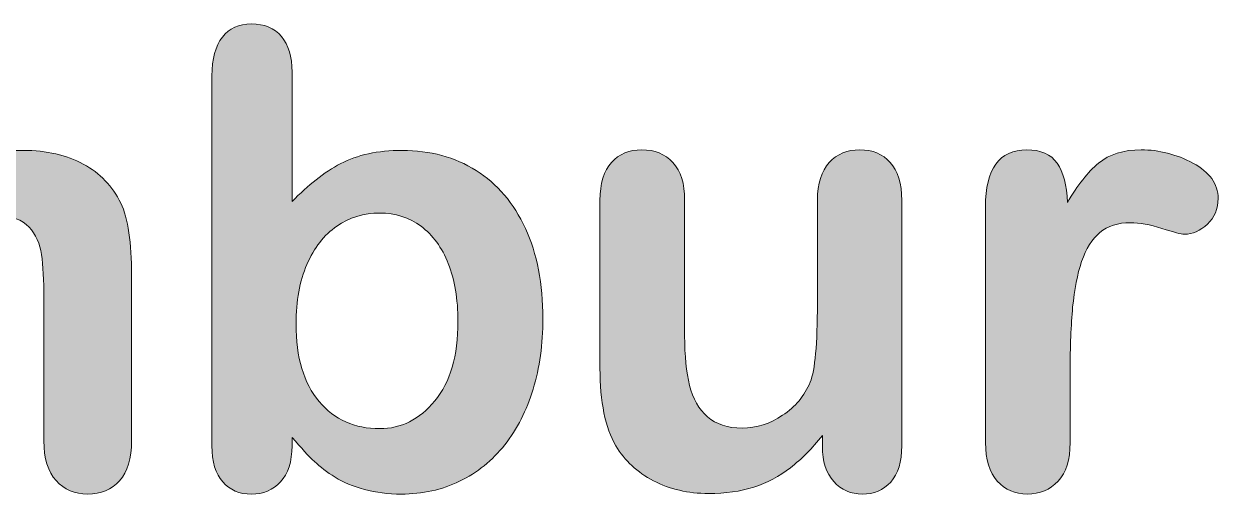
# Model space of a CAD drawing. Header units: millimetres. Extents: x 190 to 440, y -221 to -136.
# Drawn here: x 212.13 to 220.09, y -190.76 to -187.63 of the extents above; entities that cross this region are included whole.
import ezdxf

# ---------------------------------------------------------------- set-up
doc = ezdxf.new("R2010")
doc.units = ezdxf.units.MM
doc.header["$MEASUREMENT"] = 0
doc.layers.add('Layer 1', color=7, linetype='Continuous')

# ---------------------------------------------------------------- blocks, each defined once
blk = doc.blocks.new('block 6')
at = {"layer": 'Layer 1', "true_color": 0x231f20}
h = blk.add_hatch(color=250, dxfattribs=at)
h.dxf.hatch_style = 2
edge = h.paths.add_edge_path()
edge.add_spline(control_points=[(213.9148, -187.9522), (213.9148, -187.9522), (213.9148, -188.8141), (213.9148, -188.8141), (214.0209, -188.7039), (214.129, -188.6195), (214.2393, -188.5609), (214.3495, -188.5024), (214.486, -188.4731), (214.6486, -188.4731), (214.836, -188.4731), (215.0003, -188.5175), (215.1416, -188.6064), (215.2828, -188.6953), (215.3924, -188.8241), (215.4702, -188.9929), (215.5481, -189.1618), (215.587, -189.3619), (215.587, -189.5934), (215.587, -189.7643), (215.5653, -189.9211), (215.5219, -190.0637), (215.4785, -190.2063), (215.4154, -190.33), (215.3328, -190.4347), (215.2501, -190.5394), (215.1498, -190.6204), (215.032, -190.6776), (214.9142, -190.7348), (214.7843, -190.7634), (214.6424, -190.7634), (214.5556, -190.7634), (214.4739, -190.753), (214.3974, -190.7324), (214.3209, -190.7117), (214.2558, -190.6845), (214.2021, -190.6507), (214.1483, -190.617), (214.1025, -190.5822), (214.0646, -190.5463), (214.0267, -190.5105), (213.9768, -190.4568), (213.9148, -190.3851), (213.9148, -190.3851), (213.9148, -190.4409), (213.9148, -190.4409), (213.9148, -190.547), (213.8893, -190.6273), (213.8383, -190.6817), (213.7873, -190.7362), (213.7225, -190.7634), (213.644, -190.7634), (213.5641, -190.7634), (213.5003, -190.7362), (213.4528, -190.6817), (213.4052, -190.6273), (213.3815, -190.547), (213.3815, -190.4409), (213.3815, -190.4409), (213.3815, -187.977), (213.3815, -187.977), (213.3815, -187.8626), (213.4045, -187.7761), (213.4507, -187.7176), (213.4969, -187.659), (213.5613, -187.6297), (213.644, -187.6297), (213.7308, -187.6297), (213.7976, -187.6576), (213.8445, -187.7134), (213.8913, -187.7692), (213.9148, -187.8488), (213.9148, -187.9522)], knot_values=[0, 0, 0, 0, 1, 1, 1, 2, 2, 2, 3, 3, 3, 4, 4, 4, 5, 5, 5, 6, 6, 6, 7, 7, 7, 8, 8, 8, 9, 9, 9, 10, 10, 10, 11, 11, 11, 12, 12, 12, 13, 13, 13, 14, 14, 14, 15, 15, 15, 16, 16, 16, 17, 17, 17, 18, 18, 18, 19, 19, 19, 20, 20, 20, 21, 21, 21, 22, 22, 22, 23, 23, 23, 24, 24, 24, 24], degree=3, periodic=1)
edge = h.paths.add_edge_path()
edge.add_spline(control_points=[(213.9416, -189.6286), (213.9416, -189.8532), (213.993, -190.0258), (214.0956, -190.1464), (214.1983, -190.2669), (214.333, -190.3272), (214.4997, -190.3272), (214.6417, -190.3272), (214.764, -190.2656), (214.8666, -190.1422), (214.9693, -190.0189), (215.0206, -189.8422), (215.0206, -189.612), (215.0206, -189.4632), (214.9993, -189.335), (214.9566, -189.2276), (214.9138, -189.1201), (214.8532, -189.037), (214.7747, -188.9785), (214.6961, -188.9199), (214.6045, -188.8906), (214.4997, -188.8906), (214.3923, -188.8906), (214.2965, -188.9199), (214.2124, -188.9785), (214.1284, -189.037), (214.0622, -189.1218), (214.014, -189.2327), (213.9658, -189.3437), (213.9416, -189.4756), (213.9416, -189.6286)], knot_values=[0, 0, 0, 0, 1, 1, 1, 2, 2, 2, 3, 3, 3, 4, 4, 4, 5, 5, 5, 6, 6, 6, 7, 7, 7, 8, 8, 8, 9, 9, 9, 10, 10, 10, 10], degree=3, periodic=1)
h = blk.add_hatch(color=250, dxfattribs=at)
h.dxf.hatch_style = 2
edge = h.paths.add_edge_path()
edge.add_spline(control_points=[(211.5252, -189.6575), (211.5252, -189.6575), (211.5252, -190.4078), (211.5252, -190.4078), (211.5252, -190.5264), (211.4984, -190.6152), (211.4446, -190.6745), (211.3909, -190.7337), (211.3199, -190.7634), (211.2317, -190.7634), (211.1463, -190.7634), (211.077, -190.7337), (211.024, -190.6745), (210.9709, -190.6152), (210.9444, -190.5264), (210.9444, -190.4078), (210.9444, -190.4078), (210.9444, -189.5087), (210.9444, -189.5087), (210.9444, -189.3667), (210.9396, -189.2565), (210.9299, -189.1779), (210.9203, -189.0994), (210.8941, -189.035), (210.8514, -188.9847), (210.8087, -188.9344), (210.7411, -188.9092), (210.6488, -188.9092), (210.4642, -188.9092), (210.3425, -188.9726), (210.284, -189.0994), (210.2254, -189.2262), (210.1961, -189.4081), (210.1961, -189.6451), (210.1961, -189.6451), (210.1961, -190.4078), (210.1961, -190.4078), (210.1961, -190.525), (210.1696, -190.6135), (210.1165, -190.6735), (210.0635, -190.7334), (209.9936, -190.7634), (209.9067, -190.7634), (209.8213, -190.7634), (209.7514, -190.7334), (209.6969, -190.6735), (209.6425, -190.6135), (209.6153, -190.525), (209.6153, -190.4078), (209.6153, -190.4078), (209.6153, -188.7935), (209.6153, -188.7935), (209.6153, -188.6874), (209.6397, -188.6067), (209.6887, -188.5516), (209.7376, -188.4965), (209.802, -188.4689), (209.8819, -188.4689), (209.9591, -188.4689), (210.0235, -188.4948), (210.0752, -188.5465), (210.1269, -188.5981), (210.1527, -188.6694), (210.1527, -188.7604), (210.1527, -188.7604), (210.1527, -188.8141), (210.1527, -188.8141), (210.2506, -188.697), (210.3553, -188.6109), (210.4669, -188.5558), (210.5785, -188.5006), (210.7026, -188.4731), (210.839, -188.4731), (210.9809, -188.4731), (211.1029, -188.5013), (211.2049, -188.5578), (211.3068, -188.6143), (211.3909, -188.6998), (211.457, -188.8141), (211.5521, -188.6984), (211.6541, -188.6126), (211.763, -188.5568), (211.8718, -188.501), (211.9924, -188.4731), (212.1247, -188.4731), (212.279, -188.4731), (212.412, -188.5034), (212.5236, -188.564), (212.6353, -188.6247), (212.7186, -188.7115), (212.7737, -188.8245), (212.822, -188.9265), (212.8461, -189.087), (212.8461, -189.3061), (212.8461, -189.3061), (212.8461, -190.4078), (212.8461, -190.4078), (212.8461, -190.5264), (212.8192, -190.6152), (212.7655, -190.6745), (212.7117, -190.7337), (212.6408, -190.7634), (212.5526, -190.7634), (212.4671, -190.7634), (212.3972, -190.7334), (212.3428, -190.6735), (212.2883, -190.6135), (212.2611, -190.525), (212.2611, -190.4078), (212.2611, -190.4078), (212.2611, -189.4591), (212.2611, -189.4591), (212.2611, -189.3378), (212.256, -189.2406), (212.2456, -189.1676), (212.2353, -189.0946), (212.2074, -189.0333), (212.1619, -188.9836), (212.1164, -188.934), (212.0475, -188.9092), (211.9552, -188.9092), (211.8808, -188.9092), (211.8102, -188.9313), (211.7433, -188.9754), (211.6765, -189.0195), (211.6245, -189.0787), (211.5873, -189.1531), (211.5459, -189.2482), (211.5252, -189.4163), (211.5252, -189.6575)], knot_values=[0, 0, 0, 0, 1, 1, 1, 2, 2, 2, 3, 3, 3, 4, 4, 4, 5, 5, 5, 6, 6, 6, 7, 7, 7, 8, 8, 8, 9, 9, 9, 10, 10, 10, 11, 11, 11, 12, 12, 12, 13, 13, 13, 14, 14, 14, 15, 15, 15, 16, 16, 16, 17, 17, 17, 18, 18, 18, 19, 19, 19, 20, 20, 20, 21, 21, 21, 22, 22, 22, 23, 23, 23, 24, 24, 24, 25, 25, 25, 26, 26, 26, 27, 27, 27, 28, 28, 28, 29, 29, 29, 30, 30, 30, 31, 31, 31, 32, 32, 32, 33, 33, 33, 34, 34, 34, 35, 35, 35, 36, 36, 36, 37, 37, 37, 38, 38, 38, 39, 39, 39, 40, 40, 40, 41, 41, 41, 42, 42, 42, 43, 43, 43, 43], degree=3, periodic=1)
h = blk.add_hatch(color=250, dxfattribs=at)
h.dxf.hatch_style = 2
edge = h.paths.add_edge_path()
edge.add_spline(control_points=[(217.4494, -190.4451), (217.4494, -190.4451), (217.4494, -190.3727), (217.4494, -190.3727), (217.3819, -190.4581), (217.3109, -190.5298), (217.2365, -190.5877), (217.1621, -190.6456), (217.0808, -190.6886), (216.9926, -190.7169), (216.9044, -190.7451), (216.8038, -190.7592), (216.6908, -190.7592), (216.5544, -190.7592), (216.4321, -190.731), (216.3239, -190.6745), (216.2157, -190.618), (216.132, -190.5401), (216.0728, -190.4409), (216.0025, -190.321), (215.9674, -190.1488), (215.9674, -189.9242), (215.9674, -189.9242), (215.9674, -188.8059), (215.9674, -188.8059), (215.9674, -188.6929), (215.9928, -188.6085), (216.0438, -188.5527), (216.0948, -188.4968), (216.1623, -188.4689), (216.2464, -188.4689), (216.3318, -188.4689), (216.4007, -188.4972), (216.4531, -188.5537), (216.5055, -188.6102), (216.5317, -188.6943), (216.5317, -188.8059), (216.5317, -188.8059), (216.5317, -189.7092), (216.5317, -189.7092), (216.5317, -189.8401), (216.5427, -189.95), (216.5647, -190.0389), (216.5868, -190.1278), (216.6264, -190.1973), (216.6836, -190.2476), (216.7408, -190.2979), (216.8183, -190.3231), (216.9161, -190.3231), (217.0112, -190.3231), (217.1008, -190.2948), (217.1848, -190.2383), (217.2689, -190.1818), (217.3302, -190.1081), (217.3688, -190.0172), (217.4005, -189.9372), (217.4164, -189.7622), (217.4164, -189.4921), (217.4164, -189.4921), (217.4164, -188.8059), (217.4164, -188.8059), (217.4164, -188.6943), (217.4425, -188.6102), (217.4949, -188.5537), (217.5473, -188.4972), (217.6155, -188.4689), (217.6995, -188.4689), (217.7836, -188.4689), (217.8511, -188.4968), (217.9021, -188.5527), (217.9531, -188.6085), (217.9786, -188.6929), (217.9786, -188.8059), (217.9786, -188.8059), (217.9786, -190.4409), (217.9786, -190.4409), (217.9786, -190.5484), (217.9541, -190.629), (217.9052, -190.6828), (217.8563, -190.7365), (217.7933, -190.7634), (217.7161, -190.7634), (217.6389, -190.7634), (217.5752, -190.7355), (217.5249, -190.6797), (217.4746, -190.6239), (217.4494, -190.5456), (217.4494, -190.4451)], knot_values=[0, 0, 0, 0, 1, 1, 1, 2, 2, 2, 3, 3, 3, 4, 4, 4, 5, 5, 5, 6, 6, 6, 7, 7, 7, 8, 8, 8, 9, 9, 9, 10, 10, 10, 11, 11, 11, 12, 12, 12, 13, 13, 13, 14, 14, 14, 15, 15, 15, 16, 16, 16, 17, 17, 17, 18, 18, 18, 19, 19, 19, 20, 20, 20, 21, 21, 21, 22, 22, 22, 23, 23, 23, 24, 24, 24, 25, 25, 25, 26, 26, 26, 27, 27, 27, 28, 28, 28, 29, 29, 29, 29], degree=3, periodic=1)
h = blk.add_hatch(color=250, dxfattribs=at)
h.dxf.hatch_style = 2
edge = h.paths.add_edge_path()
edge.add_spline(control_points=[(219.101, -189.949), (219.101, -189.949), (219.101, -190.4202), (219.101, -190.4202), (219.101, -190.5346), (219.0741, -190.6204), (219.0204, -190.6776), (218.9667, -190.7348), (218.8984, -190.7634), (218.8158, -190.7634), (218.7345, -190.7634), (218.6676, -190.7344), (218.6153, -190.6766), (218.5629, -190.6187), (218.5367, -190.5332), (218.5367, -190.4202), (218.5367, -190.4202), (218.5367, -188.8493), (218.5367, -188.8493), (218.5367, -188.5957), (218.6283, -188.4689), (218.8116, -188.4689), (218.9053, -188.4689), (218.9729, -188.4986), (219.0142, -188.5578), (219.0555, -188.6171), (219.0783, -188.7046), (219.0824, -188.8203), (219.1499, -188.7046), (219.2192, -188.6171), (219.2901, -188.5578), (219.3611, -188.4986), (219.4559, -188.4689), (219.5744, -188.4689), (219.6929, -188.4689), (219.8079, -188.4986), (219.9196, -188.5578), (220.0312, -188.6171), (220.087, -188.6956), (220.087, -188.7935), (220.087, -188.8624), (220.0632, -188.9192), (220.0157, -188.964), (219.9681, -189.0088), (219.9168, -189.0312), (219.8617, -189.0312), (219.841, -189.0312), (219.7911, -189.0184), (219.7118, -188.9929), (219.6326, -188.9674), (219.5627, -188.9547), (219.502, -188.9547), (219.4193, -188.9547), (219.3518, -188.9764), (219.2994, -189.0198), (219.2471, -189.0632), (219.2064, -189.1276), (219.1775, -189.2131), (219.1486, -189.2985), (219.1286, -189.4002), (219.1175, -189.518), (219.1065, -189.6358), (219.101, -189.7795), (219.101, -189.949)], knot_values=[0, 0, 0, 0, 1, 1, 1, 2, 2, 2, 3, 3, 3, 4, 4, 4, 5, 5, 5, 6, 6, 6, 7, 7, 7, 8, 8, 8, 9, 9, 9, 10, 10, 10, 11, 11, 11, 12, 12, 12, 13, 13, 13, 14, 14, 14, 15, 15, 15, 16, 16, 16, 17, 17, 17, 18, 18, 18, 19, 19, 19, 20, 20, 20, 21, 21, 21, 21], degree=3, periodic=1)
at = {"layer": 'Layer 1', "lineweight": 0}
for points, knots in [([(213.9148, -187.9522), (213.9148, -187.9522), (213.9148, -188.8141), (213.9148, -188.8141), (214.0209, -188.7039), (214.129, -188.6195), (214.2393, -188.5609), (214.3495, -188.5024), (214.486, -188.4731), (214.6486, -188.4731), (214.836, -188.4731), (215.0003, -188.5175), (215.1416, -188.6064), (215.2828, -188.6953), (215.3924, -188.8241), (215.4702, -188.9929), (215.5481, -189.1618), (215.587, -189.3619), (215.587, -189.5934), (215.587, -189.7643), (215.5653, -189.9211), (215.5219, -190.0637), (215.4785, -190.2063), (215.4154, -190.33), (215.3328, -190.4347), (215.2501, -190.5394), (215.1498, -190.6204), (215.032, -190.6776), (214.9142, -190.7348), (214.7843, -190.7634), (214.6424, -190.7634), (214.5556, -190.7634), (214.4739, -190.753), (214.3974, -190.7324), (214.3209, -190.7117), (214.2558, -190.6845), (214.2021, -190.6507), (214.1483, -190.617), (214.1025, -190.5822), (214.0646, -190.5463), (214.0267, -190.5105), (213.9768, -190.4568), (213.9148, -190.3851), (213.9148, -190.3851), (213.9148, -190.4409), (213.9148, -190.4409), (213.9148, -190.547), (213.8893, -190.6273), (213.8383, -190.6817), (213.7873, -190.7362), (213.7225, -190.7634), (213.644, -190.7634), (213.5641, -190.7634), (213.5003, -190.7362), (213.4528, -190.6817), (213.4052, -190.6273), (213.3815, -190.547), (213.3815, -190.4409), (213.3815, -190.4409), (213.3815, -187.977), (213.3815, -187.977), (213.3815, -187.8626), (213.4045, -187.7761), (213.4507, -187.7176), (213.4969, -187.659), (213.5613, -187.6297), (213.644, -187.6297), (213.7308, -187.6297), (213.7976, -187.6576), (213.8445, -187.7134), (213.8913, -187.7692), (213.9148, -187.8488), (213.9148, -187.9522)], [0, 0, 0, 0, 1, 1, 1, 2, 2, 2, 3, 3, 3, 4, 4, 4, 5, 5, 5, 6, 6, 6, 7, 7, 7, 8, 8, 8, 9, 9, 9, 10, 10, 10, 11, 11, 11, 12, 12, 12, 13, 13, 13, 14, 14, 14, 15, 15, 15, 16, 16, 16, 17, 17, 17, 18, 18, 18, 19, 19, 19, 20, 20, 20, 21, 21, 21, 22, 22, 22, 23, 23, 23, 24, 24, 24, 24]), ([(211.5252, -189.6575), (211.5252, -189.6575), (211.5252, -190.4078), (211.5252, -190.4078), (211.5252, -190.5264), (211.4984, -190.6152), (211.4446, -190.6745), (211.3909, -190.7337), (211.3199, -190.7634), (211.2317, -190.7634), (211.1463, -190.7634), (211.077, -190.7337), (211.024, -190.6745), (210.9709, -190.6152), (210.9444, -190.5264), (210.9444, -190.4078), (210.9444, -190.4078), (210.9444, -189.5087), (210.9444, -189.5087), (210.9444, -189.3667), (210.9396, -189.2565), (210.9299, -189.1779), (210.9203, -189.0994), (210.8941, -189.035), (210.8514, -188.9847), (210.8087, -188.9344), (210.7411, -188.9092), (210.6488, -188.9092), (210.4642, -188.9092), (210.3425, -188.9726), (210.284, -189.0994), (210.2254, -189.2262), (210.1961, -189.4081), (210.1961, -189.6451), (210.1961, -189.6451), (210.1961, -190.4078), (210.1961, -190.4078), (210.1961, -190.525), (210.1696, -190.6135), (210.1165, -190.6735), (210.0635, -190.7334), (209.9936, -190.7634), (209.9067, -190.7634), (209.8213, -190.7634), (209.7514, -190.7334), (209.6969, -190.6735), (209.6425, -190.6135), (209.6153, -190.525), (209.6153, -190.4078), (209.6153, -190.4078), (209.6153, -188.7935), (209.6153, -188.7935), (209.6153, -188.6874), (209.6397, -188.6067), (209.6887, -188.5516), (209.7376, -188.4965), (209.802, -188.4689), (209.8819, -188.4689), (209.9591, -188.4689), (210.0235, -188.4948), (210.0752, -188.5465), (210.1269, -188.5981), (210.1527, -188.6694), (210.1527, -188.7604), (210.1527, -188.7604), (210.1527, -188.8141), (210.1527, -188.8141), (210.2506, -188.697), (210.3553, -188.6109), (210.4669, -188.5558), (210.5785, -188.5006), (210.7026, -188.4731), (210.839, -188.4731), (210.9809, -188.4731), (211.1029, -188.5013), (211.2049, -188.5578), (211.3068, -188.6143), (211.3909, -188.6998), (211.457, -188.8141), (211.5521, -188.6984), (211.6541, -188.6126), (211.763, -188.5568), (211.8718, -188.501), (211.9924, -188.4731), (212.1247, -188.4731), (212.279, -188.4731), (212.412, -188.5034), (212.5236, -188.564), (212.6353, -188.6247), (212.7186, -188.7115), (212.7737, -188.8245), (212.822, -188.9265), (212.8461, -189.087), (212.8461, -189.3061), (212.8461, -189.3061), (212.8461, -190.4078), (212.8461, -190.4078), (212.8461, -190.5264), (212.8192, -190.6152), (212.7655, -190.6745), (212.7117, -190.7337), (212.6408, -190.7634), (212.5526, -190.7634), (212.4671, -190.7634), (212.3972, -190.7334), (212.3428, -190.6735), (212.2883, -190.6135), (212.2611, -190.525), (212.2611, -190.4078), (212.2611, -190.4078), (212.2611, -189.4591), (212.2611, -189.4591), (212.2611, -189.3378), (212.256, -189.2406), (212.2456, -189.1676), (212.2353, -189.0946), (212.2074, -189.0333), (212.1619, -188.9836), (212.1164, -188.934), (212.0475, -188.9092), (211.9552, -188.9092), (211.8808, -188.9092), (211.8102, -188.9313), (211.7433, -188.9754), (211.6765, -189.0195), (211.6245, -189.0787), (211.5873, -189.1531), (211.5459, -189.2482), (211.5252, -189.4163), (211.5252, -189.6575)], [0, 0, 0, 0, 1, 1, 1, 2, 2, 2, 3, 3, 3, 4, 4, 4, 5, 5, 5, 6, 6, 6, 7, 7, 7, 8, 8, 8, 9, 9, 9, 10, 10, 10, 11, 11, 11, 12, 12, 12, 13, 13, 13, 14, 14, 14, 15, 15, 15, 16, 16, 16, 17, 17, 17, 18, 18, 18, 19, 19, 19, 20, 20, 20, 21, 21, 21, 22, 22, 22, 23, 23, 23, 24, 24, 24, 25, 25, 25, 26, 26, 26, 27, 27, 27, 28, 28, 28, 29, 29, 29, 30, 30, 30, 31, 31, 31, 32, 32, 32, 33, 33, 33, 34, 34, 34, 35, 35, 35, 36, 36, 36, 37, 37, 37, 38, 38, 38, 39, 39, 39, 40, 40, 40, 41, 41, 41, 42, 42, 42, 43, 43, 43, 43]), ([(217.4494, -190.4451), (217.4494, -190.4451), (217.4494, -190.3727), (217.4494, -190.3727), (217.3819, -190.4581), (217.3109, -190.5298), (217.2365, -190.5877), (217.1621, -190.6456), (217.0808, -190.6886), (216.9926, -190.7169), (216.9044, -190.7451), (216.8038, -190.7592), (216.6908, -190.7592), (216.5544, -190.7592), (216.4321, -190.731), (216.3239, -190.6745), (216.2157, -190.618), (216.132, -190.5401), (216.0728, -190.4409), (216.0025, -190.321), (215.9674, -190.1488), (215.9674, -189.9242), (215.9674, -189.9242), (215.9674, -188.8059), (215.9674, -188.8059), (215.9674, -188.6929), (215.9928, -188.6085), (216.0438, -188.5527), (216.0948, -188.4968), (216.1623, -188.4689), (216.2464, -188.4689), (216.3318, -188.4689), (216.4007, -188.4972), (216.4531, -188.5537), (216.5055, -188.6102), (216.5317, -188.6943), (216.5317, -188.8059), (216.5317, -188.8059), (216.5317, -189.7092), (216.5317, -189.7092), (216.5317, -189.8401), (216.5427, -189.95), (216.5647, -190.0389), (216.5868, -190.1278), (216.6264, -190.1973), (216.6836, -190.2476), (216.7408, -190.2979), (216.8183, -190.3231), (216.9161, -190.3231), (217.0112, -190.3231), (217.1008, -190.2948), (217.1848, -190.2383), (217.2689, -190.1818), (217.3302, -190.1081), (217.3688, -190.0172), (217.4005, -189.9372), (217.4164, -189.7622), (217.4164, -189.4921), (217.4164, -189.4921), (217.4164, -188.8059), (217.4164, -188.8059), (217.4164, -188.6943), (217.4425, -188.6102), (217.4949, -188.5537), (217.5473, -188.4972), (217.6155, -188.4689), (217.6995, -188.4689), (217.7836, -188.4689), (217.8511, -188.4968), (217.9021, -188.5527), (217.9531, -188.6085), (217.9786, -188.6929), (217.9786, -188.8059), (217.9786, -188.8059), (217.9786, -190.4409), (217.9786, -190.4409), (217.9786, -190.5484), (217.9541, -190.629), (217.9052, -190.6828), (217.8563, -190.7365), (217.7933, -190.7634), (217.7161, -190.7634), (217.6389, -190.7634), (217.5752, -190.7355), (217.5249, -190.6797), (217.4746, -190.6239), (217.4494, -190.5456), (217.4494, -190.4451)], [0, 0, 0, 0, 1, 1, 1, 2, 2, 2, 3, 3, 3, 4, 4, 4, 5, 5, 5, 6, 6, 6, 7, 7, 7, 8, 8, 8, 9, 9, 9, 10, 10, 10, 11, 11, 11, 12, 12, 12, 13, 13, 13, 14, 14, 14, 15, 15, 15, 16, 16, 16, 17, 17, 17, 18, 18, 18, 19, 19, 19, 20, 20, 20, 21, 21, 21, 22, 22, 22, 23, 23, 23, 24, 24, 24, 25, 25, 25, 26, 26, 26, 27, 27, 27, 28, 28, 28, 29, 29, 29, 29]), ([(219.101, -189.949), (219.101, -189.949), (219.101, -190.4202), (219.101, -190.4202), (219.101, -190.5346), (219.0741, -190.6204), (219.0204, -190.6776), (218.9667, -190.7348), (218.8984, -190.7634), (218.8158, -190.7634), (218.7345, -190.7634), (218.6676, -190.7344), (218.6153, -190.6766), (218.5629, -190.6187), (218.5367, -190.5332), (218.5367, -190.4202), (218.5367, -190.4202), (218.5367, -188.8493), (218.5367, -188.8493), (218.5367, -188.5957), (218.6283, -188.4689), (218.8116, -188.4689), (218.9053, -188.4689), (218.9729, -188.4986), (219.0142, -188.5578), (219.0555, -188.6171), (219.0783, -188.7046), (219.0824, -188.8203), (219.1499, -188.7046), (219.2192, -188.6171), (219.2901, -188.5578), (219.3611, -188.4986), (219.4559, -188.4689), (219.5744, -188.4689), (219.6929, -188.4689), (219.8079, -188.4986), (219.9196, -188.5578), (220.0312, -188.6171), (220.087, -188.6956), (220.087, -188.7935), (220.087, -188.8624), (220.0632, -188.9192), (220.0157, -188.964), (219.9681, -189.0088), (219.9168, -189.0312), (219.8617, -189.0312), (219.841, -189.0312), (219.7911, -189.0184), (219.7118, -188.9929), (219.6326, -188.9674), (219.5627, -188.9547), (219.502, -188.9547), (219.4193, -188.9547), (219.3518, -188.9764), (219.2994, -189.0198), (219.2471, -189.0632), (219.2064, -189.1276), (219.1775, -189.2131), (219.1486, -189.2985), (219.1286, -189.4002), (219.1175, -189.518), (219.1065, -189.6358), (219.101, -189.7795), (219.101, -189.949)], [0, 0, 0, 0, 1, 1, 1, 2, 2, 2, 3, 3, 3, 4, 4, 4, 5, 5, 5, 6, 6, 6, 7, 7, 7, 8, 8, 8, 9, 9, 9, 10, 10, 10, 11, 11, 11, 12, 12, 12, 13, 13, 13, 14, 14, 14, 15, 15, 15, 16, 16, 16, 17, 17, 17, 18, 18, 18, 19, 19, 19, 20, 20, 20, 21, 21, 21, 21]), ([(213.9416, -189.6286), (213.9416, -189.8532), (213.993, -190.0258), (214.0956, -190.1464), (214.1983, -190.2669), (214.333, -190.3272), (214.4997, -190.3272), (214.6417, -190.3272), (214.764, -190.2656), (214.8666, -190.1422), (214.9693, -190.0189), (215.0206, -189.8422), (215.0206, -189.612), (215.0206, -189.4632), (214.9993, -189.335), (214.9566, -189.2276), (214.9138, -189.1201), (214.8532, -189.037), (214.7747, -188.9785), (214.6961, -188.9199), (214.6045, -188.8906), (214.4997, -188.8906), (214.3923, -188.8906), (214.2965, -188.9199), (214.2124, -188.9785), (214.1284, -189.037), (214.0622, -189.1218), (214.014, -189.2327), (213.9658, -189.3437), (213.9416, -189.4756), (213.9416, -189.6286)], [0, 0, 0, 0, 1, 1, 1, 2, 2, 2, 3, 3, 3, 4, 4, 4, 5, 5, 5, 6, 6, 6, 7, 7, 7, 8, 8, 8, 9, 9, 9, 10, 10, 10, 10])]:
    blk.add_open_spline(points, degree=3, knots=knots, dxfattribs=at)

msp = doc.modelspace()

# ---------------------------------------------------------------- block references
at = {"layer": 'Layer 1'}
msp.add_blockref('block 6', (0, 0), dxfattribs=at)

doc.saveas('drawing.dxf')
